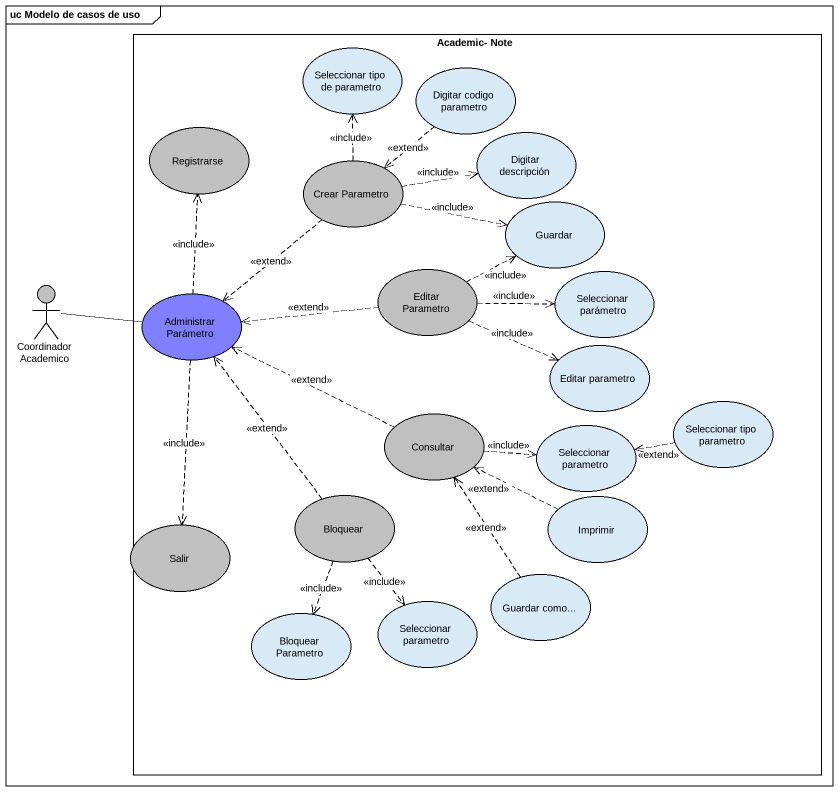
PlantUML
@startuml
mainframe uc Modelo de casos de uso
rectangle "Academic- Note" as Academic_Note {
  usecase "Seleccionar tipo de parametro" as Seleccionar_tipo_de
  usecase "Digitar codigo parametro" as Digitar_codigo_parametro
  usecase Registrarse #C0C0C0
  usecase "Digitar descripción" as Digitar_descripción
  usecase "Crear Parametro" as Crear_Parametro #C0C0C0
  usecase Guardar
  usecase "Administrar Parámetro" as Administrar_Parámetro #8080FF
  usecase "Editar Parametro" as Editar_Parametro #C0C0C0
  usecase "Seleccionar parámetro" as Seleccionar_parámetro
  usecase "Editar parametro" as Editar_parametro
  usecase Consultar #C0C0C0
  usecase "Seleccionar parametro" as Seleccionar_parametro
  usecase "Seleccionar tipo parametro" as Seleccionar_tipo_parametro
  usecase Bloquear #C0C0C0
  usecase Imprimir
  usecase Salir #C0C0C0
  usecase "Seleccionar parametro" as Seleccionar_parametro_2
  usecase "Guardar como..." as Guardar_como
  usecase "Bloquear Parametro" as Bloquear_Parametro
}
actor "Coordinador Academico" as Coordinador_Academico #C0C0C0
Digitar_codigo_parametro ..> Crear_Parametro : <<extend>>
Crear_Parametro .up.> Seleccionar_tipo_de : <<include>>
Crear_Parametro .right.> Digitar_descripción : <<include>>
Crear_Parametro .right.> Guardar : <<include>>
Crear_Parametro ..> Administrar_Parámetro : <<extend>>
Coordinador_Academico -right- Administrar_Parámetro
Administrar_Parámetro .up.> Registrarse : <<include>>
Administrar_Parámetro ..> Salir : <<include>>
Editar_Parametro .right.> Guardar : <<include>>
Editar_Parametro .left.> Administrar_Parámetro : <<extend>>
Editar_Parametro .right.> Seleccionar_parámetro : <<include>>
Editar_Parametro .right.> Editar_parametro : <<include>>
Consultar .left.> Administrar_Parámetro : <<extend>>
Consultar .right.> Seleccionar_parametro : <<include>>
Seleccionar_tipo_parametro .left.> Seleccionar_parametro : <<extend>>
Bloquear .up.> Administrar_Parámetro : <<extend>>
Bloquear ..> Seleccionar_parametro_2 : <<include>>
Bloquear ..> Bloquear_Parametro : <<include>>
Imprimir .left.> Consultar : <<extend>>
Guardar_como .up.> Consultar : <<extend>>
@enduml
